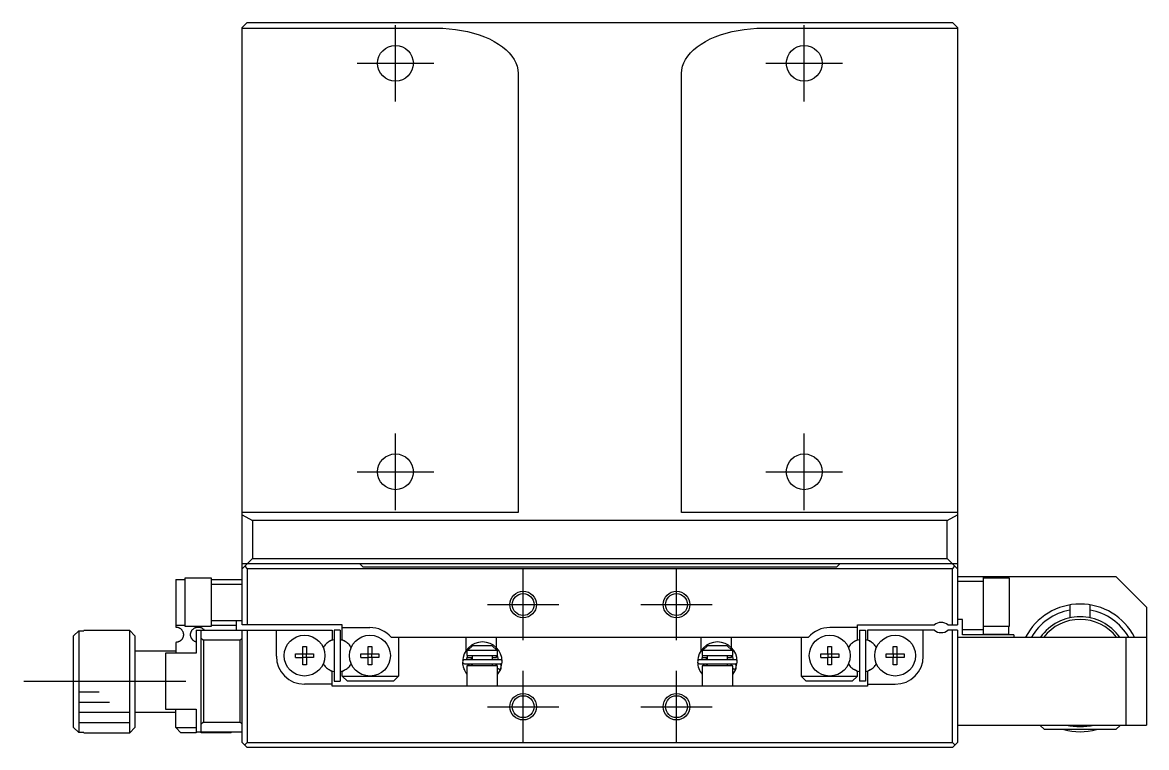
# Model space of a CAD drawing. Extents: x 0 to 393, y -8 to 273.
# Drawn here: x 78 to 188, y 202 to 273 of the extents above; entities that cross this region are included whole.
import ezdxf

# ---------------------------------------------------------------- set-up
doc = ezdxf.new("R2010")
doc.units = 0
doc.header["$LTSCALE"] = 0.5
doc.linetypes.add('CENTER', pattern=[50.8, 31.75, -6.35, 6.35, -6.35])
for name, color, linetype in [('MSM_CENTER', 1, 'CENTER'), ('MSM_CONTINUOUS', 7, 'CONTINUOUS'), ('MSM_NARROW', 5, 'CONTINUOUS')]:
    doc.layers.add(name, color=color, linetype=linetype)

msp = doc.modelspace()

# ---------------------------------------------------------------- linework, layer by layer
at = {"layer": 'MSM_CENTER'}
for p, q in [((114.5, 265.25), (114.5, 272.75)), ((154.5, 265.25), (154.5, 272.75)), ((110.75, 269), (118.25, 269)), ((150.75, 269), (158.25, 269)), ((114.5, 225.25), (114.5, 232.75)), ((154.5, 225.25), (154.5, 232.75)), ((110.75, 229), (118.25, 229)), ((150.75, 229), (158.25, 229)), ((127, 212.5), (127, 219.5)), ((142, 212.5), (142, 219.5)), ((123.5, 216), (130.5, 216)), ((138.5, 216), (145.5, 216)), ((127, 202.5), (127, 209.5)), ((142, 202.5), (142, 209.5)), ((94, 208.45), (78, 208.45)), ((123.5, 206), (130.5, 206)), ((138.5, 206), (145.5, 206))]:
    msp.add_line(p, q, dxfattribs=at)
at = {"layer": 'MSM_CONTINUOUS'}
for p, q in [((100, 273), (99.5, 272.5)), ((100, 273), (169, 273)), ((169.5, 272.5), (169, 273)), ((99.5, 214), (99.5, 272.5)), ((99.5, 272.445691), (118.5, 272.445691)), ((118.5, 272.445691), (119.127673, 272.432021)), ((119.127673, 272.432021), (119.751476, 272.391095)), ((119.751476, 272.391095), (120.367563, 272.323166)), ((120.367563, 272.323166), (120.972136, 272.228652)), ((120.972136, 272.228652), (121.561467, 272.108137)), ((121.561467, 272.108137), (122.131924, 271.962362)), ((122.131924, 271.962362), (122.679989, 271.792228)), ((122.679989, 271.792228), (123.202282, 271.598782)), ((145.797718, 271.598782), (146.320011, 271.792228)), ((146.320011, 271.792228), (146.868076, 271.962362)), ((146.868076, 271.962362), (147.438533, 272.108137)), ((147.438533, 272.108137), (148.027864, 272.228652)), ((148.027864, 272.228652), (148.632437, 272.323166)), ((148.632437, 272.323166), (149.248524, 272.391095)), ((149.248524, 272.391095), (149.872327, 272.432021)), ((149.872327, 272.432021), (150.5, 272.445691)), ((150.5, 272.445691), (169.5, 272.445691)), ((169.5, 272.5), (169.5, 214)), ((123.202282, 271.598782), (123.695584, 271.383218)), ((123.695584, 271.383218), (124.156854, 271.146864)), ((124.156854, 271.146864), (124.583248, 270.891178)), ((124.583248, 270.891178), (124.972136, 270.617736)), ((124.972136, 270.617736), (125.321121, 270.328224)), ((143.678879, 270.328224), (144.027864, 270.617736)), ((144.027864, 270.617736), (144.416752, 270.891178)), ((144.416752, 270.891178), (144.843146, 271.146864)), ((144.843146, 271.146864), (145.304416, 271.383218)), ((145.304416, 271.383218), (145.797718, 271.598782)), ((125.321121, 270.328224), (125.628052, 270.024427)), ((125.628052, 270.024427), (125.891036, 269.708218)), ((125.891036, 269.708218), (126.108452, 269.381546)), ((142.891548, 269.381546), (143.108964, 269.708218)), ((143.108964, 269.708218), (143.371948, 270.024427)), ((143.371948, 270.024427), (143.678879, 270.328224)), ((126.108452, 269.381546), (126.278959, 269.046426)), ((126.278959, 269.046426), (126.401507, 268.704923)), ((126.401507, 268.704923), (126.475339, 268.359143)), ((142.524661, 268.359143), (142.598493, 268.704923)), ((142.598493, 268.704923), (142.721041, 269.046426)), ((142.721041, 269.046426), (142.891548, 269.381546)), ((126.475339, 268.359143), (126.5, 268.011219)), ((126.5, 268.011219), (126.5, 225)), ((142.5, 268.011219), (142.524661, 268.359143)), ((142.5, 225), (142.5, 268.011219)), ((126.5, 225), (99.5, 225)), ((99.5, 224.775113), (100.5, 224.220803)), ((169.5, 225), (142.5, 225)), ((168.5, 224.220803), (169.5, 224.775113)), ((100.5, 224.220803), (100.5, 220.5)), ((168.5, 224.220803), (100.5, 224.220803)), ((168.5, 220.5), (168.5, 224.220803)), ((99.5, 219.5), (100.5, 220.5)), ((169.5, 220), (99.5, 220)), ((100.5, 220.5), (168.5, 220.5)), ((111.35, 219.65), (111, 220)), ((158, 220), (157.65, 219.65)), ((168.5, 220.5), (169.5, 219.5)), ((99.75, 219.75), (100, 219.5)), ((169, 219.5), (100, 219.5)), ((100, 219.5), (100, 214)), ((157.65, 219.65), (111.35, 219.65)), ((169, 219.5), (169.25, 219.75)), ((169, 214), (169, 219.5)), ((93, 218.45), (93.9, 218.45)), ((93, 218.45), (93, 213.8)), ((93.9, 218.6), (93.9, 213.9)), ((96.5, 218.6), (93.9, 218.6)), ((96.5, 213.9), (96.5, 218.6)), ((96.5, 218.45), (99.5, 218.45)), ((99.5, 217.95), (96.5, 217.95)), ((169.5, 218.75), (185, 218.75)), ((172, 218.25), (169.5, 218.25)), ((172, 218.75), (172, 213.05)), ((174.5, 218.680821), (172, 218.680821)), ((174.6, 218.6), (172, 218.6)), ((174.5, 218.75), (174.5, 218.6)), ((174.6, 213.9), (174.6, 218.6)), ((188, 215.75), (185, 218.75)), ((180.5, 215.96608), (180.5, 214.693544)), ((182.5, 214.693544), (182.5, 215.96608)), ((188, 215.75), (188, 204.2)), ((170, 214.55), (169.5, 214.55)), ((170, 213.05), (170, 214.55)), ((83, 212.932187), (83.5, 213.433974)), ((83.5, 213.433974), (83.5, 203.466026)), ((83.5, 213.433974), (84, 213.433974)), ((84, 213.433974), (84, 213.45)), ((88.5, 213.45), (84, 213.45)), ((88.5, 203.45), (88.5, 213.45)), ((89, 212.95), (88.5, 213.45)), ((93.9, 213.95), (93, 213.95)), ((93, 213.8), (93.011761, 213.799908)), ((93.011761, 213.799908), (93.023492, 213.799632)), ((93.023492, 213.799632), (93.035281, 213.79917)), ((93.035281, 213.79917), (93.046985, 213.798527)), ((93.046985, 213.798527), (93.058909, 213.797683)), ((93.058909, 213.797683), (93.070695, 213.796661)), ((93.070695, 213.796661), (93.08242, 213.795458)), ((93.08242, 213.795458), (93.093969, 213.79409)), ((93.093969, 213.79409), (93.108419, 213.792122)), ((93.108419, 213.792122), (93.122568, 213.789916)), ((93.122568, 213.789916), (93.136399, 213.787492)), ((93.136399, 213.787492), (93.149896, 213.784868)), ((93.149896, 213.784868), (93.167865, 213.780973)), ((93.167865, 213.780973), (93.185273, 213.776756)), ((93.185273, 213.776756), (93.202133, 213.772248)), ((93.202133, 213.772248), (93.226244, 213.765066)), ((93.226244, 213.765066), (93.249352, 213.757343)), ((93.249352, 213.757343), (93.271528, 213.749127)), ((93.271528, 213.749127), (93.292842, 213.740466)), ((93.292842, 213.740466), (93.320658, 213.728)), ((93.320658, 213.728), (93.347218, 213.714789)), ((93.347218, 213.714789), (93.372633, 213.70088)), ((93.372633, 213.70088), (93.413044, 213.676019)), ((93.413044, 213.676019), (93.450896, 213.649327)), ((93.450896, 213.649327), (93.486694, 213.620641)), ((93.486694, 213.620641), (93.520302, 213.590172)), ((93.520302, 213.590172), (93.552403, 213.557299)), ((93.552403, 213.557299), (93.582369, 213.522596)), ((93.582369, 213.522596), (93.610357, 213.48585)), ((93.610357, 213.48585), (93.636149, 213.447259)), ((93.636149, 213.447259), (93.660268, 213.405735)), ((93.660268, 213.405735), (93.681896, 213.362279)), ((93.9, 213.9), (96.5, 213.9)), ((94.514474, 213.354227), (94.536669, 213.400003)), ((94.536669, 213.400003), (94.56163, 213.443702)), ((94.56163, 213.443702), (94.58923, 213.485281)), ((94.58923, 213.485281), (94.619339, 213.524693)), ((94.619339, 213.524693), (94.652879, 213.563022)), ((94.652879, 213.563022), (94.689096, 213.599124)), ((94.689096, 213.599124), (94.728079, 213.632945)), ((94.728079, 213.632945), (94.769916, 213.664433)), ((94.769916, 213.664433), (94.807571, 213.689159)), ((94.807571, 213.689159), (94.847783, 213.71217)), ((94.847783, 213.71217), (94.890896, 213.733341)), ((94.890896, 213.733341), (94.913862, 213.743289)), ((94.913862, 213.743289), (94.937859, 213.752742)), ((94.937859, 213.752742), (94.962978, 213.761621)), ((94.962978, 213.761621), (94.98931, 213.769846)), ((94.98931, 213.769846), (95.016947, 213.777337)), ((95, 213.5), (108.3, 213.5)), ((95, 213.5), (95, 211.25)), ((95.016947, 213.777337), (95.04598, 213.784015)), ((95.04598, 213.784015), (95.059192, 213.786662)), ((95.059192, 213.786662), (95.072749, 213.789122)), ((95.072749, 213.789122), (95.08663, 213.791377)), ((95.08663, 213.791377), (95.10081, 213.793408)), ((95.10081, 213.793408), (95.115266, 213.795197)), ((95.115266, 213.795197), (95.129976, 213.796724)), ((95.129976, 213.796724), (95.141128, 213.797685)), ((95.141128, 213.797685), (95.152416, 213.798488)), ((95.152416, 213.798488), (95.163808, 213.799126)), ((95.163808, 213.799126), (95.175271, 213.799592)), ((95.175271, 213.799592), (95.187235, 213.79989)), ((95.187235, 213.79989), (95.199249, 213.799998)), ((95.199249, 213.799998), (95.211264, 213.799914)), ((95.211264, 213.799914), (95.223234, 213.79964)), ((95.223234, 213.79964), (95.236746, 213.799096)), ((95.236746, 213.799096), (95.250172, 213.798312)), ((95.250172, 213.798312), (95.263467, 213.7973)), ((95.263467, 213.7973), (95.276589, 213.796072)), ((95.276589, 213.796072), (95.289493, 213.794639)), ((95.289493, 213.794639), (95.302136, 213.793013)), ((95.302136, 213.793013), (95.321874, 213.790032)), ((95.321874, 213.790032), (95.341036, 213.786622)), ((95.341036, 213.786622), (95.359617, 213.78282)), ((95.359617, 213.78282), (95.377613, 213.778667)), ((95.377613, 213.778667), (95.395021, 213.774202)), ((95.395021, 213.774202), (95.411834, 213.769462)), ((95.411834, 213.769462), (95.452882, 213.756156)), ((95.452882, 213.756156), (95.491242, 213.741332)), ((95.491242, 213.741332), (95.527174, 213.725114)), ((95.5, 203.45), (95.5, 213.5)), ((95.527174, 213.725114), (95.560941, 213.707623)), ((95.560941, 213.707623), (95.592806, 213.688981)), ((95.592806, 213.688981), (95.623029, 213.669311)), ((95.623029, 213.669311), (95.663527, 213.639639)), ((95.663527, 213.639639), (95.701376, 213.607831)), ((95.701376, 213.607831), (95.736674, 213.573938)), ((95.736674, 213.573938), (95.769516, 213.538008)), ((95.769516, 213.538008), (95.799976, 213.500031)), ((96.5, 214.45), (99.5, 214.45)), ((98.9, 213.95), (96.5, 213.95)), ((98.9, 214.45), (98.9, 213.5)), ((109.3, 214), (99.5, 214)), ((99.5, 202.5), (99.5, 213.5)), ((100, 213.5), (100, 202.5)), ((102.85, 210.95), (102.85, 213.5)), ((108.3, 213.5), (108.3, 212.544412)), ((109.1, 213.5), (108.5, 213.5)), ((108.5, 213.5), (108.5, 208.5)), ((109.1, 213.5), (109.1, 208.5)), ((109.3, 212.544412), (109.3, 214)), ((109.3, 213.75), (112, 213.75)), ((159.7, 213.75), (157, 213.75)), ((159.7, 214), (167.238562, 214)), ((159.7, 212.544412), (159.7, 214)), ((159.9, 213.5), (159.9, 208.5)), ((159.9, 213.5), (160.5, 213.5)), ((160.5, 213.5), (160.5, 208.5)), ((160.7, 213.5), (160.7, 212.544412)), ((167.238562, 213.5), (160.7, 213.5)), ((166.15, 210.95), (166.15, 213.5)), ((168.561438, 214), (169.5, 214)), ((169.5, 213.5), (168.561438, 213.5)), ((169, 202.5), (169, 213.5)), ((169.5, 213.5), (169.5, 202.5)), ((170, 213.55), (172, 213.55)), ((172, 213.9), (174.6, 213.9)), ((174.5, 213.9), (174.5, 213.05)), ((83, 203.967813), (83, 212.932187)), ((89, 212.95), (89, 203.95)), ((93.034494, 212.300794), (93, 212.3)), ((93, 212.3), (93, 211.25)), ((93.068896, 212.303171), (93.034494, 212.300794)), ((93.10276, 212.307074), (93.068896, 212.303171)), ((93.136358, 212.3125), (93.10276, 212.307074)), ((93.16789, 212.319033), (93.136358, 212.3125)), ((93.199035, 212.326892), (93.16789, 212.319033)), ((93.22945, 212.335961), (93.199035, 212.326892)), ((93.25935, 212.346269), (93.22945, 212.335961)), ((93.287938, 212.357475), (93.25935, 212.346269)), ((93.315922, 212.369784), (93.287938, 212.357475)), ((93.343034, 212.383046), (93.315922, 212.369784)), ((93.369452, 212.39731), (93.343034, 212.383046)), ((93.390431, 212.409638), (93.369452, 212.39731)), ((93.410903, 212.422579), (93.390431, 212.409638)), ((93.430837, 212.436095), (93.410903, 212.422579)), ((93.459395, 212.457164), (93.430837, 212.436095)), ((93.486684, 212.479353), (93.459395, 212.457164)), ((93.51193, 212.501888), (93.486684, 212.479353)), ((93.535901, 212.5253), (93.51193, 212.501888)), ((93.558376, 212.549285), (93.535901, 212.5253)), ((93.579555, 212.573958), (93.558376, 212.549285)), ((93.600066, 212.600089), (93.579555, 212.573958)), ((93.619174, 212.626771), (93.600066, 212.600089)), ((93.63675, 212.653707), (93.619174, 212.626771)), ((93.652955, 212.681016), (93.63675, 212.653707)), ((93.667522, 212.708074), (93.652955, 212.681016)), ((93.680803, 212.735345), (93.667522, 212.708074)), ((93.69275, 212.762604), (93.680803, 212.735345)), ((93.681896, 213.362279), (93.70103, 213.316565)), ((93.703473, 212.789949), (93.69275, 212.762604)), ((93.70103, 213.316565), (93.717334, 213.268932)), ((93.7151, 212.823884), (93.703473, 212.789949)), ((93.724951, 212.857801), (93.7151, 212.823884)), ((93.717334, 213.268932), (93.730926, 213.21807)), ((93.733078, 212.891589), (93.724951, 212.857801)), ((93.730926, 213.21807), (93.741085, 213.165294)), ((93.739533, 212.925138), (93.733078, 212.891589)), ((93.745549, 212.968421), (93.739533, 212.925138)), ((93.741085, 213.165294), (93.745862, 213.128676)), ((93.748991, 213.011131), (93.745549, 212.968421)), ((93.745862, 213.128676), (93.748864, 213.091257)), ((93.748864, 213.091257), (93.749994, 213.053111)), ((93.749994, 213.053111), (93.748991, 213.011131)), ((94.450304, 213.028636), (94.450337, 213.072463)), ((94.452917, 212.983934), (94.450304, 213.028636)), ((94.450337, 213.072463), (94.452858, 213.115407)), ((94.452858, 213.115407), (94.457725, 213.15736)), ((94.458337, 212.938493), (94.452917, 212.983934)), ((94.457725, 213.15736), (94.464791, 213.198214)), ((94.466721, 212.892515), (94.458337, 212.938493)), ((94.464791, 213.198214), (94.477822, 213.25239)), ((94.474804, 212.858724), (94.466721, 212.892515)), ((94.484624, 212.824765), (94.474804, 212.858724)), ((94.477822, 213.25239), (94.494476, 213.304436)), ((94.49623, 212.790761), (94.484624, 212.824765)), ((94.494476, 213.304436), (94.514474, 213.354227)), ((94.50967, 212.756837), (94.49623, 212.790761)), ((94.524084, 212.725011), (94.50967, 212.756837)), ((94.540269, 212.693342), (94.524084, 212.725011)), ((94.558221, 212.661983), (94.540269, 212.693342)), ((94.577936, 212.631087), (94.558221, 212.661983)), ((94.599411, 212.600808), (94.577936, 212.631087)), ((94.62264, 212.571298), (94.599411, 212.600808)), ((94.646595, 212.5438), (94.62264, 212.571298)), ((94.672186, 212.51717), (94.646595, 212.5438)), ((94.699351, 212.491564), (94.672186, 212.51717)), ((94.720195, 212.473559), (94.699351, 212.491564)), ((94.741866, 212.456192), (94.720195, 212.473559)), ((94.764323, 212.439523), (94.741866, 212.456192)), ((94.787522, 212.423612), (94.764323, 212.439523)), ((94.812219, 212.408033), (94.787522, 212.423612)), ((94.837681, 212.393329), (94.812219, 212.408033)), ((94.863842, 212.379558), (94.837681, 212.393329)), ((94.890636, 212.366777), (94.863842, 212.379558)), ((94.917217, 212.355357), (94.890636, 212.366777)), ((94.944354, 212.34492), (94.917217, 212.355357)), ((94.971973, 212.335508), (94.944354, 212.34492)), ((95, 212.327158), (94.971973, 212.335508)), ((95.5, 212.7), (95.7, 212.5)), ((95.7, 212.5), (95.7, 204.5)), ((99.3, 212.5), (95.7, 212.5)), ((99.3, 212.5), (99.5, 212.7)), ((99.3, 204.5), (99.3, 212.5)), ((108.3, 212.544412), (108.00625, 212.374815)), ((109.59375, 212.374815), (109.3, 212.544412)), ((114.079062, 212.8), (154.920938, 212.8)), ((114.8, 212.8), (114.8, 209)), ((121.4, 212.8), (121.4, 211.482073)), ((124.4, 211.751317), (124.4, 212.8)), ((144.4, 212.8), (144.4, 211.482073)), ((147.4, 211.751317), (147.4, 212.8)), ((154.2, 212.8), (154.2, 209)), ((159.40625, 212.374815), (159.7, 212.544412)), ((160.7, 212.544412), (160.99375, 212.374815)), ((169.5, 212.8), (188, 212.8)), ((175, 213.05), (170, 213.05)), ((172, 213.090264), (174.5, 213.090264)), ((175, 213.05), (175, 212.8)), ((186, 204.2), (186, 212.8)), ((93, 211.45), (89, 211.45)), ((92, 211.25), (92, 205.75)), ((95, 211.25), (92, 211.25)), ((105.42, 211.886361), (105.78, 211.886361)), ((105.42, 211.18), (105.42, 211.886361)), ((105.78, 211.886361), (105.78, 211.18)), ((111.82, 211.886361), (112.18, 211.886361)), ((111.82, 211.18), (111.82, 211.886361)), ((112.18, 211.886361), (112.18, 211.18)), ((124.5, 211.5), (121.5, 211.5)), ((121.5, 211.5), (121.5, 211)), ((121.554317, 211.5), (122.083485, 212)), ((122.083485, 212), (123.916515, 212)), ((123.916515, 212), (124.445683, 211.5)), ((124.5, 211), (124.5, 211.5)), ((147.5, 211.5), (144.5, 211.5)), ((144.5, 211.5), (144.5, 211)), ((144.554317, 211.5), (145.083485, 212)), ((145.083485, 212), (146.916515, 212)), ((146.916515, 212), (147.445683, 211.5)), ((147.5, 211), (147.5, 211.5)), ((156.82, 211.886361), (157.18, 211.886361)), ((156.82, 211.18), (156.82, 211.886361)), ((157.18, 211.886361), (157.18, 211.18)), ((163.22, 211.886361), (163.58, 211.886361)), ((163.22, 211.18), (163.22, 211.886361)), ((163.58, 211.886361), (163.58, 211.18)), ((104.713639, 211.18), (105.42, 211.18)), ((104.713639, 210.82), (104.713639, 211.18)), ((104.713639, 210.82), (105.42, 210.82)), ((105.430372, 211.169628), (105.42, 211.18)), ((105.430372, 210.830372), (105.42, 210.82)), ((105.42, 210.113639), (105.42, 210.82)), ((105.78, 210.113639), (105.42, 210.113639)), ((105.430372, 211.169628), (105.769628, 211.169628)), ((105.430372, 210.830372), (105.430372, 211.169628)), ((105.769628, 210.830372), (105.430372, 210.830372)), ((105.769628, 211.169628), (105.78, 211.18)), ((105.769628, 211.169628), (105.769628, 210.830372)), ((105.769628, 210.830372), (105.78, 210.82)), ((105.78, 211.18), (106.486361, 211.18)), ((105.78, 210.82), (105.78, 210.113639)), ((106.486361, 210.82), (105.78, 210.82)), ((106.486361, 211.18), (106.486361, 210.82)), ((111.113639, 211.18), (111.82, 211.18)), ((111.113639, 210.82), (111.113639, 211.18)), ((111.113639, 210.82), (111.82, 210.82)), ((111.830372, 211.169628), (111.82, 211.18)), ((111.830372, 210.830372), (111.82, 210.82)), ((111.82, 210.113639), (111.82, 210.82)), ((112.18, 210.113639), (111.82, 210.113639)), ((111.830372, 211.169628), (112.169628, 211.169628)), ((111.830372, 210.830372), (111.830372, 211.169628)), ((112.169628, 210.830372), (111.830372, 210.830372)), ((112.169628, 211.169628), (112.18, 211.18)), ((112.169628, 211.169628), (112.169628, 210.830372)), ((112.169628, 210.830372), (112.18, 210.82)), ((112.18, 211.18), (112.886361, 211.18)), ((112.18, 210.82), (112.18, 210.113639)), ((112.886361, 210.82), (112.18, 210.82)), ((112.886361, 211.18), (112.886361, 210.82)), ((124.759909, 210.588494), (121.259909, 210.588494)), ((121.259909, 210.198494), (124.759909, 210.198494)), ((121.466596, 210.588548), (121.577142, 211.000149)), ((121.5, 211), (124.5, 211)), ((121.508123, 210.8), (122, 210.8)), ((121.629497, 210.092964), (121.639647, 210.104106)), ((121.639647, 210.104106), (121.650336, 210.114726)), ((121.650336, 210.114726), (121.661538, 210.124801)), ((121.661538, 210.124801), (121.673223, 210.134307)), ((121.673223, 210.134307), (121.68536, 210.143222)), ((121.68536, 210.143222), (121.69792, 210.151527)), ((121.69792, 210.151527), (121.710871, 210.159202)), ((121.710871, 210.159202), (121.724181, 210.166231)), ((121.724181, 210.166231), (121.737816, 210.172599)), ((121.737816, 210.172599), (121.751744, 210.178292)), ((121.751744, 210.178292), (121.76593, 210.183297)), ((121.76593, 210.183297), (121.780341, 210.187604)), ((121.780341, 210.187604), (121.794943, 210.191205)), ((121.794943, 210.191205), (121.809699, 210.194091)), ((121.809699, 210.194091), (121.824577, 210.196256)), ((121.824577, 210.196256), (121.839539, 210.197697)), ((121.839539, 210.197697), (121.854552, 210.19841)), ((121.854552, 210.19841), (121.861589, 210.198494)), ((121.9, 210.8), (121.9, 210.588494)), ((121.9, 210.198494), (121.9, 210)), ((122, 211), (122, 210.588494)), ((122, 210.198494), (122, 210)), ((124, 210.588494), (124, 211)), ((124, 210.8), (124.4, 210.8)), ((124, 210), (124, 210.198494)), ((124.158228, 210.198494), (124.172462, 210.19816)), ((124.172462, 210.19816), (124.187451, 210.197098)), ((124.187451, 210.197098), (124.202369, 210.195311)), ((124.202369, 210.195311), (124.217181, 210.192802)), ((124.217181, 210.192802), (124.231853, 210.189578)), ((124.231853, 210.189578), (124.246349, 210.185646)), ((124.246349, 210.185646), (124.260635, 210.181013)), ((124.260635, 210.181013), (124.274678, 210.175691)), ((124.274678, 210.175691), (124.288444, 210.169691)), ((124.288444, 210.169691), (124.301901, 210.163027)), ((124.301901, 210.163027), (124.315015, 210.155712)), ((124.315015, 210.155712), (124.327755, 210.147764)), ((124.327755, 210.147764), (124.34009, 210.139199)), ((124.34009, 210.139199), (124.351989, 210.130037)), ((124.351989, 210.130037), (124.363423, 210.120299)), ((124.363423, 210.120299), (124.374363, 210.110006)), ((124.374363, 210.110006), (124.384781, 210.099183)), ((124.4, 210.8), (124.4, 211)), ((124.442321, 211.00019), (124.553536, 210.588515)), ((124.787204, 210.191862), (124.783279, 210.20001)), ((124.784342, 209.59923), (124.953626, 210.366346)), ((124.801115, 210.160489), (124.787204, 210.191862)), ((124.813441, 210.128473), (124.801115, 210.160489)), ((124.82415, 210.095893), (124.813441, 210.128473)), ((147.759909, 210.588494), (144.259909, 210.588494)), ((144.259909, 210.198494), (147.759909, 210.198494)), ((144.466596, 210.588548), (144.577142, 211.000149)), ((144.5, 211), (147.5, 211)), ((144.508123, 210.8), (145, 210.8)), ((144.629497, 210.092964), (144.639647, 210.104106)), ((144.639647, 210.104106), (144.650336, 210.114726)), ((144.650336, 210.114726), (144.661538, 210.124801)), ((144.661538, 210.124801), (144.673223, 210.134307)), ((144.673223, 210.134307), (144.68536, 210.143222)), ((144.68536, 210.143222), (144.69792, 210.151527)), ((144.69792, 210.151527), (144.710871, 210.159202)), ((144.710871, 210.159202), (144.724181, 210.166231)), ((144.724181, 210.166231), (144.737816, 210.172599)), ((144.737816, 210.172599), (144.751744, 210.178292)), ((144.751744, 210.178292), (144.76593, 210.183297)), ((144.76593, 210.183297), (144.780341, 210.187604)), ((144.780341, 210.187604), (144.794943, 210.191205)), ((144.794943, 210.191205), (144.809699, 210.194091)), ((144.809699, 210.194091), (144.824577, 210.196256)), ((144.824577, 210.196256), (144.839539, 210.197697)), ((144.839539, 210.197697), (144.854552, 210.19841)), ((144.854552, 210.19841), (144.861589, 210.198494)), ((144.9, 210.8), (144.9, 210.588494)), ((144.9, 210.198494), (144.9, 210)), ((145, 211), (145, 210.588494)), ((145, 210.198494), (145, 210)), ((147, 210.588494), (147, 211)), ((147, 210.8), (147.4, 210.8)), ((147, 210), (147, 210.198494)), ((147.158228, 210.198494), (147.172462, 210.19816)), ((147.172462, 210.19816), (147.187451, 210.197098)), ((147.187451, 210.197098), (147.202369, 210.195311)), ((147.202369, 210.195311), (147.217181, 210.192802)), ((147.217181, 210.192802), (147.231853, 210.189578)), ((147.231853, 210.189578), (147.246349, 210.185646)), ((147.246349, 210.185646), (147.260635, 210.181013)), ((147.260635, 210.181013), (147.274678, 210.175691)), ((147.274678, 210.175691), (147.288444, 210.169691)), ((147.288444, 210.169691), (147.301901, 210.163027)), ((147.301901, 210.163027), (147.315015, 210.155712)), ((147.315015, 210.155712), (147.327755, 210.147764)), ((147.327755, 210.147764), (147.34009, 210.139199)), ((147.34009, 210.139199), (147.351989, 210.130037)), ((147.351989, 210.130037), (147.363423, 210.120299)), ((147.363423, 210.120299), (147.374363, 210.110006)), ((147.374363, 210.110006), (147.384781, 210.099183)), ((147.4, 210.8), (147.4, 211)), ((147.442321, 211.00019), (147.553536, 210.588515)), ((147.787204, 210.191862), (147.783279, 210.20001)), ((147.801115, 210.160489), (147.787204, 210.191862)), ((147.793009, 209.6189), (147.953626, 210.366346)), ((147.813441, 210.128473), (147.801115, 210.160489)), ((147.82415, 210.095893), (147.813441, 210.128473)), ((156.113639, 211.18), (156.82, 211.18)), ((156.113639, 210.82), (156.113639, 211.18)), ((156.113639, 210.82), (156.82, 210.82)), ((156.830372, 211.169628), (156.82, 211.18)), ((156.830372, 210.830372), (156.82, 210.82)), ((156.82, 210.113639), (156.82, 210.82)), ((157.18, 210.113639), (156.82, 210.113639)), ((156.830372, 211.169628), (157.169628, 211.169628)), ((156.830372, 210.830372), (156.830372, 211.169628)), ((157.169628, 210.830372), (156.830372, 210.830372)), ((157.169628, 211.169628), (157.18, 211.18)), ((157.169628, 211.169628), (157.169628, 210.830372)), ((157.169628, 210.830372), (157.18, 210.82)), ((157.18, 211.18), (157.886361, 211.18)), ((157.18, 210.82), (157.18, 210.113639)), ((157.886361, 210.82), (157.18, 210.82)), ((157.886361, 211.18), (157.886361, 210.82)), ((162.513639, 211.18), (163.22, 211.18)), ((162.513639, 210.82), (162.513639, 211.18)), ((163.22, 210.82), (162.513639, 210.82)), ((163.230372, 211.169628), (163.22, 211.18)), ((163.230372, 210.830372), (163.22, 210.82)), ((163.22, 210.113639), (163.22, 210.82)), ((163.58, 210.113639), (163.22, 210.113639)), ((163.230372, 211.169628), (163.569628, 211.169628)), ((163.230372, 210.830372), (163.230372, 211.169628)), ((163.569628, 210.830372), (163.230372, 210.830372)), ((163.569628, 211.169628), (163.58, 211.18)), ((163.569628, 211.169628), (163.569628, 210.830372)), ((163.569628, 210.830372), (163.58, 210.82)), ((163.58, 211.18), (164.286361, 211.18)), ((163.58, 210.82), (163.58, 210.113639)), ((164.286361, 210.82), (163.58, 210.82)), ((164.286361, 211.18), (164.286361, 210.82)), ((108.00625, 209.625185), (108.3, 209.455588)), ((108.3, 208), (108.3, 209.455588)), ((109.3, 209.455588), (109.59375, 209.625185)), ((109.3, 209), (109.3, 209.455588)), ((109.3, 209), (114.8, 209)), ((109.8, 208.5), (109.3, 209)), ((114.8, 209), (114.3, 208.5)), ((121.199978, 209.686351), (121.200405, 209.685039)), ((121.200405, 209.685039), (121.20079, 209.683862)), ((121.20079, 209.683862), (121.201207, 209.682599)), ((121.201207, 209.682599), (121.201903, 209.680506)), ((121.201903, 209.680506), (121.202791, 209.677866)), ((121.202791, 209.677866), (121.203148, 209.676817)), ((121.203148, 209.676817), (121.203804, 209.6749)), ((121.203804, 209.6749), (121.204216, 209.673707)), ((121.204216, 209.673707), (121.205723, 209.669398)), ((121.205723, 209.669398), (121.20623, 209.667969)), ((121.20623, 209.667969), (121.207238, 209.665157)), ((121.207238, 209.665157), (121.221835, 209.628106)), ((121.222066, 209.631761), (121.221567, 209.629372)), ((121.221567, 209.629372), (121.222295, 209.629678)), ((121.221835, 209.628106), (121.221567, 209.629372)), ((124.5, 210), (121.5, 210)), ((121.5, 210), (121.5, 208)), ((121.574638, 210.000019), (121.575663, 210.00277)), ((121.575663, 210.00277), (121.581354, 210.016743)), ((121.581354, 210.016743), (121.587745, 210.030409)), ((121.587745, 210.030409), (121.594817, 210.043733)), ((121.594817, 210.043733), (121.602551, 210.056682)), ((121.602551, 210.056682), (121.610924, 210.069223)), ((121.610924, 210.069223), (121.619914, 210.081327)), ((121.619914, 210.081327), (121.629497, 210.092964)), ((124.384781, 210.099183), (124.394649, 210.087853)), ((124.394649, 210.087853), (124.403944, 210.076043)), ((124.403944, 210.076043), (124.412638, 210.063781)), ((124.412638, 210.063781), (124.42071, 210.051097)), ((124.42071, 210.051097), (124.428138, 210.03802)), ((124.428138, 210.03802), (124.4349, 210.024582)), ((124.4349, 210.024582), (124.440978, 210.010817)), ((124.440978, 210.010817), (124.445178, 210.000023)), ((124.793246, 209.619421), (124.49999, 209.7237)), ((124.5, 208), (124.5, 210)), ((124.511398, 209.728089), (124.5, 209.734268)), ((124.500223, 209.145563), (124.797171, 209.628526)), ((124.523513, 209.721755), (124.511398, 209.728089)), ((124.536263, 209.715308), (124.523513, 209.721755)), ((124.549565, 209.70879), (124.536263, 209.715308)), ((124.563328, 209.702246), (124.549565, 209.70879)), ((124.577461, 209.695719), (124.563328, 209.702246)), ((124.59187, 209.689253), (124.577461, 209.695719)), ((124.606458, 209.682891), (124.59187, 209.689253)), ((124.621128, 209.676675), (124.606458, 209.682891)), ((124.635781, 209.670647), (124.621128, 209.676675)), ((124.650321, 209.664848), (124.635781, 209.670647)), ((124.664649, 209.659315), (124.650321, 209.664848)), ((124.67867, 209.654087), (124.664649, 209.659315)), ((124.692291, 209.649197), (124.67867, 209.654087)), ((124.70542, 209.644679), (124.692291, 209.649197)), ((124.71797, 209.640562), (124.70542, 209.644679)), ((124.729857, 209.636875), (124.71797, 209.640562)), ((124.741001, 209.633641), (124.729857, 209.636875)), ((124.751328, 209.630883), (124.741001, 209.633641)), ((124.760769, 209.628619), (124.751328, 209.630883)), ((124.769261, 209.626864), (124.760769, 209.628619)), ((124.776747, 209.62563), (124.769261, 209.626864)), ((124.783177, 209.624924), (124.776747, 209.62563)), ((124.788509, 209.624753), (124.783177, 209.624924)), ((124.792706, 209.625116), (124.788509, 209.624753)), ((124.795741, 209.626011), (124.792706, 209.625116)), ((124.797593, 209.627433), (124.795741, 209.626011)), ((124.79825, 209.629372), (124.797593, 209.627433)), ((124.797982, 209.628106), (124.810057, 209.658283)), ((124.810057, 209.658283), (124.821239, 209.690714)), ((124.821239, 209.690714), (124.830784, 209.723654)), ((124.833217, 210.062829), (124.82415, 210.095893)), ((124.830784, 209.723654), (124.83867, 209.75702)), ((124.840621, 210.02936), (124.833217, 210.062829)), ((124.83867, 209.75702), (124.844877, 209.79073)), ((124.846344, 209.99557), (124.840621, 210.02936)), ((124.844877, 209.79073), (124.849392, 209.824702)), ((124.850371, 209.961541), (124.846344, 209.99557)), ((124.849392, 209.824702), (124.852203, 209.858853)), ((124.852693, 209.927357), (124.850371, 209.961541)), ((124.852203, 209.858853), (124.853304, 209.893099)), ((124.853304, 209.893099), (124.852693, 209.927357)), ((144.199978, 209.686351), (144.200405, 209.685039)), ((144.200405, 209.685039), (144.20079, 209.683862)), ((144.20079, 209.683862), (144.201207, 209.682599)), ((144.201207, 209.682599), (144.201903, 209.680506)), ((144.201903, 209.680506), (144.202791, 209.677866)), ((144.202791, 209.677866), (144.203148, 209.676817)), ((144.203148, 209.676817), (144.203804, 209.6749)), ((144.203804, 209.6749), (144.204216, 209.673707)), ((144.204216, 209.673707), (144.205723, 209.669398)), ((144.205723, 209.669398), (144.20623, 209.667969)), ((144.20623, 209.667969), (144.207238, 209.665157)), ((144.207238, 209.665157), (144.221835, 209.628106)), ((144.222066, 209.631761), (144.221567, 209.629372)), ((144.221567, 209.629372), (144.222295, 209.629678)), ((144.221835, 209.628106), (144.221567, 209.629372)), ((147.5, 210), (144.5, 210)), ((144.5, 210), (144.5, 208)), ((144.574638, 210.000019), (144.575663, 210.00277)), ((144.575663, 210.00277), (144.581354, 210.016743)), ((144.581354, 210.016743), (144.587745, 210.030409)), ((144.587745, 210.030409), (144.594817, 210.043733)), ((144.594817, 210.043733), (144.602551, 210.056682)), ((144.602551, 210.056682), (144.610924, 210.069223)), ((144.610924, 210.069223), (144.619914, 210.081327)), ((144.619914, 210.081327), (144.629497, 210.092964)), ((147.384781, 210.099183), (147.394649, 210.087853)), ((147.394649, 210.087853), (147.403944, 210.076043)), ((147.403944, 210.076043), (147.412638, 210.063781)), ((147.412638, 210.063781), (147.42071, 210.051097)), ((147.42071, 210.051097), (147.428138, 210.03802)), ((147.428138, 210.03802), (147.4349, 210.024582)), ((147.4349, 210.024582), (147.440978, 210.010817)), ((147.440978, 210.010817), (147.445178, 210.000023)), ((147.793246, 209.619421), (147.49999, 209.7237)), ((147.5, 208), (147.5, 210)), ((147.511398, 209.728089), (147.5, 209.734268)), ((147.500223, 209.145563), (147.797171, 209.628526)), ((147.523513, 209.721755), (147.511398, 209.728089)), ((147.536263, 209.715308), (147.523513, 209.721755)), ((147.549565, 209.70879), (147.536263, 209.715308)), ((147.563328, 209.702246), (147.549565, 209.70879)), ((147.577461, 209.695719), (147.563328, 209.702246)), ((147.59187, 209.689253), (147.577461, 209.695719)), ((147.606458, 209.682891), (147.59187, 209.689253)), ((147.621128, 209.676675), (147.606458, 209.682891)), ((147.635781, 209.670647), (147.621128, 209.676675)), ((147.650321, 209.664848), (147.635781, 209.670647)), ((147.664649, 209.659315), (147.650321, 209.664848)), ((147.67867, 209.654087), (147.664649, 209.659315)), ((147.692291, 209.649197), (147.67867, 209.654087)), ((147.70542, 209.644679), (147.692291, 209.649197)), ((147.71797, 209.640562), (147.70542, 209.644679)), ((147.729857, 209.636875), (147.71797, 209.640562)), ((147.741001, 209.633641), (147.729857, 209.636875)), ((147.751328, 209.630883), (147.741001, 209.633641)), ((147.760769, 209.628619), (147.751328, 209.630883)), ((147.769261, 209.626864), (147.760769, 209.628619)), ((147.776747, 209.62563), (147.769261, 209.626864)), ((147.783177, 209.624924), (147.776747, 209.62563)), ((147.788509, 209.624753), (147.783177, 209.624924)), ((147.784342, 209.59923), (147.793009, 209.6189)), ((147.792706, 209.625116), (147.788509, 209.624753)), ((147.795741, 209.626011), (147.792706, 209.625116)), ((147.797593, 209.627433), (147.795741, 209.626011)), ((147.79825, 209.629372), (147.797593, 209.627433)), ((147.797982, 209.628106), (147.810057, 209.658283)), ((147.810057, 209.658283), (147.821239, 209.690714)), ((147.821239, 209.690714), (147.830784, 209.723654)), ((147.833217, 210.062829), (147.82415, 210.095893)), ((147.830784, 209.723654), (147.83867, 209.75702)), ((147.840621, 210.02936), (147.833217, 210.062829)), ((147.83867, 209.75702), (147.844877, 209.79073)), ((147.846344, 209.99557), (147.840621, 210.02936)), ((147.844877, 209.79073), (147.849392, 209.824702)), ((147.850371, 209.961541), (147.846344, 209.99557)), ((147.849392, 209.824702), (147.852203, 209.858853)), ((147.852693, 209.927357), (147.850371, 209.961541)), ((147.852203, 209.858853), (147.853304, 209.893099)), ((147.853304, 209.893099), (147.852693, 209.927357)), ((154.2, 209), (159.7, 209)), ((154.7, 208.5), (154.2, 209)), ((159.7, 209), (159.2, 208.5)), ((159.7, 209.455588), (159.40625, 209.625185)), ((159.7, 209), (159.7, 209.455588)), ((160.99375, 209.625185), (160.7, 209.455588)), ((160.7, 209.455588), (160.7, 208)), ((108.3, 208.2), (105.6, 208.2)), ((160.7, 208), (108.3, 208)), ((108.5, 208.5), (109.1, 208.5)), ((114.3, 208.5), (109.8, 208.5)), ((159.2, 208.5), (154.7, 208.5)), ((160.5, 208.5), (159.9, 208.5)), ((160.7, 208.2), (163.4, 208.2)), ((92, 205.75), (95, 205.75)), ((93, 203.95), (93, 205.75)), ((95, 205.75), (95, 203.45)), ((89, 205.45), (93, 205.45)), ((83.5, 203.466026), (83, 203.967813)), ((88.5, 203.45), (89, 203.95)), ((93, 203.95), (93.5, 203.45)), ((93, 203.95), (95, 203.95)), ((99.5, 203.5), (95, 203.5)), ((95.7, 204.5), (95.5, 204.3)), ((95.7, 204.5), (99.3, 204.5)), ((98.4, 203.45), (98.45, 203.5)), ((99.5, 204.3), (99.3, 204.5)), ((169.5, 204.2), (188, 204.2)), ((177.55, 204.2), (178, 203.75)), ((185, 203.75), (178, 203.75)), ((180.5, 204.199963), (180.5, 204.13392)), ((182.5, 204.13392), (182.5, 204.199963)), ((185, 203.75), (185.45, 204.2)), ((84, 203.466026), (83.5, 203.466026)), ((84, 203.45), (84, 203.466026)), ((84, 203.45), (88.5, 203.45)), ((95, 203.45), (93.5, 203.45)), ((98.4, 203.45), (95.5, 203.45)), ((100, 202), (99.5, 202.5)), ((100, 202.5), (99.75, 202.25)), ((100, 202.5), (169, 202.5)), ((169.25, 202.25), (169, 202.5)), ((169, 202), (169.5, 202.5)), ((169, 202), (100, 202))]:
    msp.add_line(p, q, dxfattribs=at)
for centre, radius in [((114.5, 269), 1.75), ((154.5, 269), 1.75), ((114.5, 229), 1.75), ((154.5, 229), 1.75), ((127, 216), 1.075), ((142, 216), 1.075), ((105.6, 211), 2), ((112, 211), 2), ((157, 211), 2), ((163.4, 211), 2), ((127, 206), 1.075), ((142, 206), 1.075)]:
    msp.add_circle(centre, radius, dxfattribs=at)
for centre, radius, start, end in [((181.5, 210.05), 6, 27.279613, 152.7204106), ((181.5, 210.05), 5.5, 100.475677, 150), ((181.5, 210.05), 4.75, 35.37654, 144.62346), ((181.5, 210.05), 4.5, 37.669887, 142.330113), ((181.5, 210.05), 5.5, 30, 79.524314), ((112, 211), 2.75, 40.885193, 90), ((157, 211), 2.75, 90, 139.114807), ((167.9, 213.25), 1, 48.590378, 131.409622), ((167.9, 214.25), 1, 228.590378, 311.409622), ((108.8, 211), 1.5875, 120, 134.905108), ((108.800001, 211), 1.5875, 100.89309, 120.000031), ((108.800001, 211), 1.5875, 60.000031, 79.106984), ((108.8, 211), 1.5875, 45, 60), ((123.009953, 210.393541), 1.943923, 0.656704, 179.267799), ((146.009953, 210.393541), 1.943923, 0.656704, 179.267799), ((160.2, 211), 1.5875, 120, 135), ((160.199999, 211), 1.5875, 100.893016, 120), ((160.199999, 211), 1.5875, 59.999969, 79.10691), ((160.2, 211), 1.5875, 45, 60), ((108.91481, 210.885), 1.75, 134.909513, 148.113496), ((108.800001, 211), 1.5875, 134.905133, 149.566818), ((108.68519, 210.885), 1.75, 31.886504, 45.004406), ((108.800001, 211), 1.5875, 30.433263, 45.000026), ((160.31481, 210.885), 1.75, 134.995594, 148.113496), ((160.199999, 211), 1.5875, 134.999974, 149.566737), ((160.08519, 210.885), 1.75, 31.886504, 45.004406), ((160.199999, 211), 1.5875, 30.433182, 44.999974), ((105.6, 210.95), 2.75, 180, 270), ((108.91481, 211.115), 1.75, 211.886504, 225.004406), ((108.800001, 211), 1.5875, 210.433182, 224.999974), ((108.68519, 211.115), 1.75, 314.995594, 328.113496), ((108.800001, 211), 1.5875, 314.999974, 329.566737), ((121.259909, 210.393494), 0.195, 90, 270), ((123.015235, 210.395253), 1.949289, 180.760743, 218.971778), ((124.759909, 210.393494), 0.195, 270, 90), ((144.259909, 210.393494), 0.195, 90, 270), ((146.015235, 210.395253), 1.949289, 180.760743, 218.971778), ((147.759909, 210.393494), 0.195, 270, 90), ((160.31481, 211.115), 1.75, 211.886504, 225.004406), ((160.199999, 211), 1.5875, 210.433263, 225.000026), ((160.199999, 211), 1.5875, 315.000026, 329.566818), ((160.08519, 211.115), 1.75, 314.995594, 328.113496), ((163.4, 210.95), 2.75, 270, 0), ((108.8, 211), 1.5875, 225, 240), ((108.800001, 211), 1.5875, 240, 259.10691), ((108.800001, 211), 1.5875, 280.893016, 300), ((108.8, 211), 1.5875, 300, 315), ((160.2, 211), 1.5875, 225, 240), ((160.199999, 211), 1.5875, 240.000031, 259.106984), ((160.199999, 211), 1.5875, 280.89309, 300.000031), ((160.2, 211), 1.5875, 300, 315), ((181.5, 210.05), 6.499999, 255.750002, 284.249998), ((181.5, 210.05), 6, 257.161432, 282.83855292)]:
    msp.add_arc(centre, radius, start, end, dxfattribs=at)
at = {"layer": 'MSM_NARROW'}
for p, q in [((83.5, 207.45), (85.5, 207.45)), ((83.5, 206.45), (86.5, 206.45)), ((83.5, 205.45), (88.5, 205.45)), ((83.5, 204.45), (88.5, 204.45))]:
    msp.add_line(p, q, dxfattribs=at)
for centre in [(127, 216), (142, 216), (127, 206), (142, 206)]:
    msp.add_circle(centre, 1.3, dxfattribs=at)

doc.saveas('drawing.dxf')
